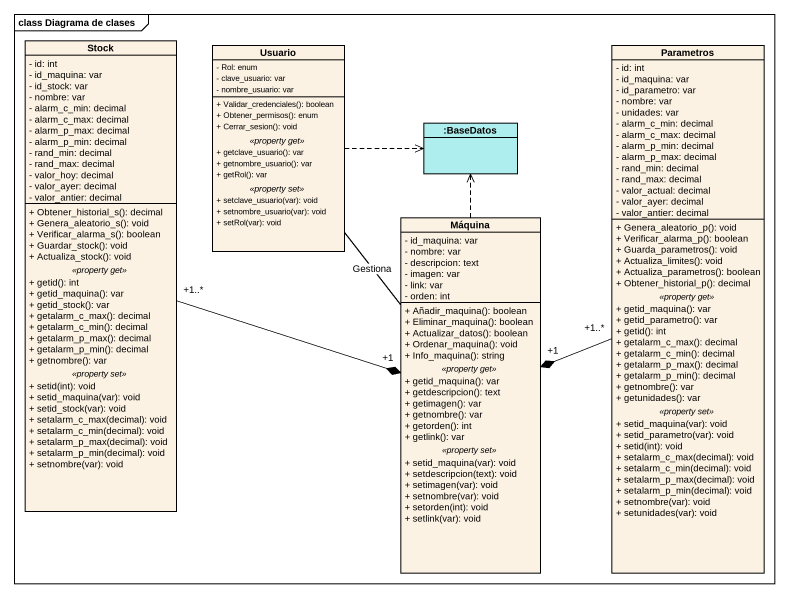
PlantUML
@startuml
mainframe class Diagrama de clases
hide circle
hide empty members
skinparam classAttributeIconSize 0
class Stock {
  - id: int
  - id_maquina: var
  - id_stock: var
  - nombre: var
  - alarm_c_min: decimal
  - alarm_c_max: decimal
  - alarm_p_max: decimal
  - alarm_p_min: decimal
  - rand_min: decimal
  - rand_max: decimal
  - valor_hoy: decimal
  - valor_ayer: decimal
  - valor_antier: decimal
  --
  + Obtener_historial_s(): decimal
  + Genera_aleatorio_s(): void
  + Verificar_alarma_s(): boolean
  + Guardar_stock(): void
  + Actualiza_stock(): void
  .. <<property get>> ..
  + getid(): int
  + getid_maquina(): var
  + getid_stock(): var
  + getalarm_c_max(): decimal
  + getalarm_c_min(): decimal
  + getalarm_p_max(): decimal
  + getalarm_p_min(): decimal
  + getnombre(): var
  .. <<property set>> ..
  + setid(int): void
  + setid_maquina(var): void
  + setid_stock(var): void
  + setalarm_c_max(decimal): void
  + setalarm_c_min(decimal): void
  + setalarm_p_max(decimal): void
  + setalarm_p_min(decimal): void
  + setnombre(var): void
}
class Usuario {
  - Rol: enum
  - clave_usuario: var
  - nombre_usuario: var
  --
  + Validar_credenciales(): boolean
  + Obtener_permisos(): enum
  + Cerrar_sesion(): void
  .. <<property get>> ..
  + getclave_usuario(): var
  + getnombre_usuario(): var
  + getRol(): var
  .. <<property set>> ..
  + setclave_usuario(var): void
  + setnombre_usuario(var): void
  + setRol(var): void
}
class Parametros {
  - id: int
  - id_maquina: var
  - id_parametro: var
  - nombre: var
  - unidades: var
  - alarm_c_min: decimal
  - alarm_c_max: decimal
  - alarm_p_min: decimal
  - alarm_p_max: decimal
  - rand_min: decimal
  - rand_max: decimal
  - valor_actual: decimal
  - valor_ayer: decimal
  - valor_antier: decimal
  --
  + Genera_aleatorio_p(): void
  + Verificar_alarma_p(): boolean
  + Guarda_parametros(): void
  + Actualiza_limites(): void
  + Actualiza_parametros(): boolean
  + Obtener_historial_p(): decimal
  .. <<property get>> ..
  + getid_maquina(): var
  + getid_parametro(): var
  + getid(): int
  + getalarm_c_max(): decimal
  + getalarm_c_min(): decimal
  + getalarm_p_max(): decimal
  + getalarm_p_min(): decimal
  + getnombre(): var
  + getunidades(): var
  .. <<property set>> ..
  + setid_maquina(var): void
  + setid_parametro(var): void
  + setid(int): void
  + setalarm_c_max(decimal): void
  + setalarm_c_min(decimal): void
  + setalarm_p_max(decimal): void
  + setalarm_p_min(decimal): void
  + setnombre(var): void
  + setunidades(var): void
}
class ":BaseDatos" as BaseDatos #AFEEEE
class Máquina {
  - id_maquina: var
  - nombre: var
  - descripcion: text
  - imagen: var
  - link: var
  - orden: int
  --
  + Añadir_maquina(): boolean
  + Eliminar_maquina(): boolean
  + Actualizar_datos(): boolean
  + Ordenar_maquina(): void
  + Info_maquina(): string
  .. <<property get>> ..
  + getid_maquina(): var
  + getdescripcion(): text
  + getimagen(): var
  + getnombre(): var
  + getorden(): int
  + getlink(): var
  .. <<property set>> ..
  + setid_maquina(var): void
  + setdescripcion(text): void
  + setimagen(var): void
  + setnombre(var): void
  + setorden(int): void
  + setlink(var): void
}
Stock "+1..*" -right-* "+1" Máquina
Usuario .right.> BaseDatos
Usuario -- Máquina : Gestiona
Parametros "+1..*" -left-* "+1" Máquina
Máquina .up.> BaseDatos
@enduml
